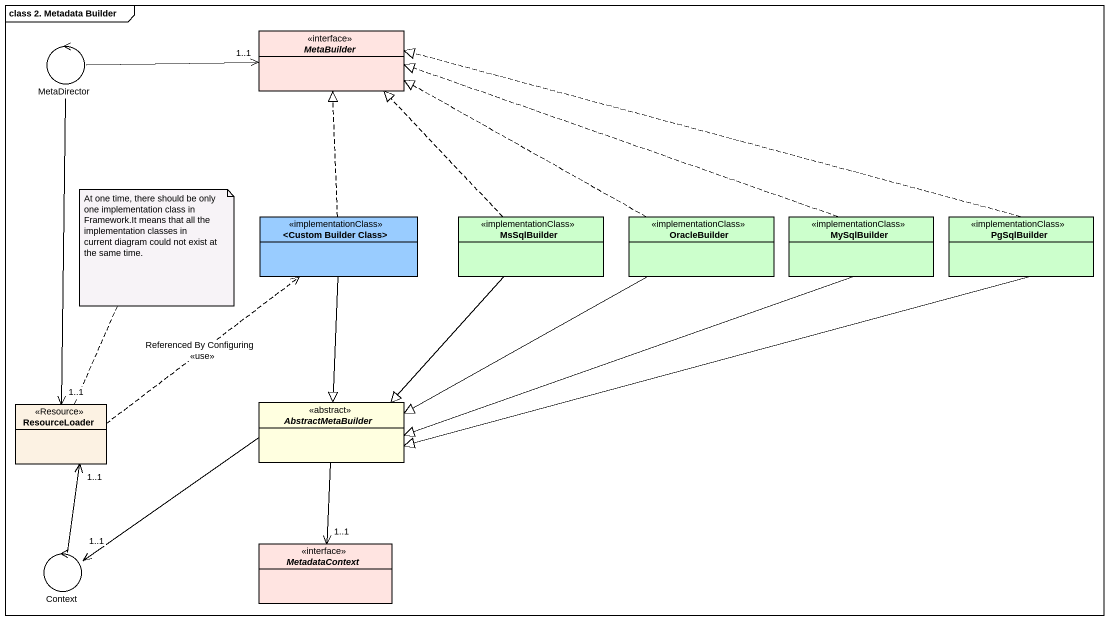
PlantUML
@startuml
mainframe class 2. Metadata Builder
allowmixing
hide circle
hide empty members
control MetaDirector
interface MetaBuilder <<interface>> #FFE4E1
class "<Custom Builder Class>" as Custom_Builder_Class <<implementationClass>> #99CCFF
class MsSqlBuilder <<implementationClass>> #CCFFCC
class OracleBuilder <<implementationClass>> #CCFFCC
class MySqlBuilder <<implementationClass>> #CCFFCC
class PgSqlBuilder <<implementationClass>> #CCFFCC
class ResourceLoader <<Resource>>
abstract class AbstractMetaBuilder <<abstract>> #FFFFE0
control Context
interface MetadataContext #FFE4E1
MetaDirector -right-> "1..1" MetaBuilder
MetaDirector --> "1..1" ResourceLoader
Custom_Builder_Class .up.|> MetaBuilder
Custom_Builder_Class --|> AbstractMetaBuilder
MsSqlBuilder .up.|> MetaBuilder
MsSqlBuilder --|> AbstractMetaBuilder
OracleBuilder .left.|> MetaBuilder
OracleBuilder -left-|> AbstractMetaBuilder
MySqlBuilder .left.|> MetaBuilder
MySqlBuilder -left-|> AbstractMetaBuilder
PgSqlBuilder .left.|> MetaBuilder
PgSqlBuilder -left-|> AbstractMetaBuilder
ResourceLoader .up.> Custom_Builder_Class : Referenced By Configuring\n<<use>>
AbstractMetaBuilder -left-> "1..1" Context
AbstractMetaBuilder --> "1..1" MetadataContext
Context -up-> "1..1" ResourceLoader
note top of ResourceLoader : At one time, there should be only one implementation class in Framework.It means that all the implementation classes in current diagram could not exist at the same time.
@enduml
